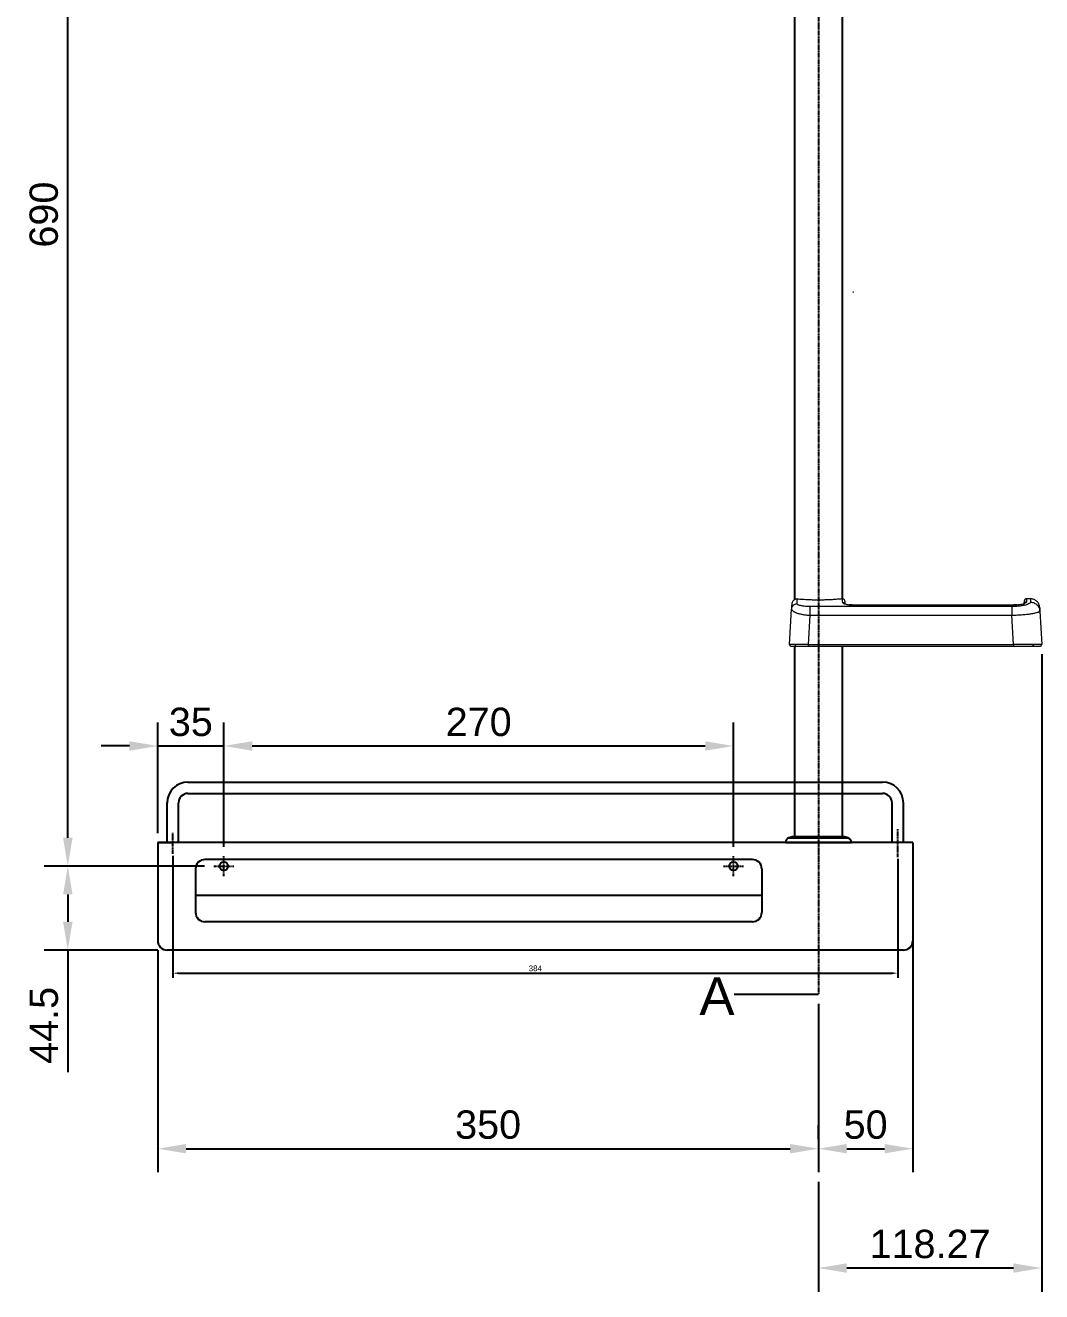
# Model space of a CAD drawing. Header units: inches. Extents: x 2 to 932, y -3 to 1338.
# Drawn here: x 2 to 541, y -3 to 667 of the extents above; entities that cross this region are included whole.
import ezdxf

# ---------------------------------------------------------------- set-up
doc = ezdxf.new("R2010")
doc.units = ezdxf.units.IN
doc.header["$MEASUREMENT"] = 0
doc.linetypes.add('CENTER', pattern=[0.6, 0.375, -0.075, 0.075, -0.075])
doc.layers.add('Center line', color=10, linetype='CENTER')
doc.layers.add('line 2', color=140, linetype='Continuous')
doc.styles.add('GHS', font='romans', dxfattribs={"bigfont": 'ghs'})
doc.styles.get("Standard").update_dxf_attribs({"font": 'arial_0.ttf'})
doc.dimstyles.new('a', dxfattribs={"dimtxt": 3, "dimasz": 3, "dimexe": 2.5, "dimexo": 1, "dimgap": 1, "dimtad": 1, "dimdsep": 46, "dimtxsty": 'Standard', "dimcen": 0, "dimclrd": 2, "dimclre": 2, "dimclrt": 2, "dimadec": 0, "dimazin": 2, "dimtfac": 1, "dimtmove": 0, "dimatfit": 3, "dimfxl": 0, "dimtolj": 1, "dimtzin": 0, "dimarcsym": 0})
doc.dimstyles.new('STANDARD$7', dxfattribs={"dimtxt": 3.5, "dimasz": 3, "dimexe": 1, "dimexo": 1, "dimgap": 1.5, "dimtad": 1, "dimzin": 0, "dimdsep": 46, "dimtxsty": 'GHS', "dimcen": 1, "dimclrd": 2, "dimclre": 2, "dimclrt": 2, "dimadec": 0, "dimazin": 0, "dimtfac": 1, "dimtofl": 0, "dimtmove": 1, "dimatfit": 3, "dimfxl": 0, "dimtolj": 2, "dimtzin": 0, "dimarcsym": 0})

# ---------------------------------------------------------------- blocks, each defined once
blk = doc.blocks.new('123125')
for p, q in [((2753.2, -2084.33), (2353.2, -2084.33)), ((2353.2, -2084.33), (2353.2, -2136.33)), ((2753.2, -2084.33), (2753.2, -2136.33)), ((2373.2, -2098.33), (2373.2, -2121.33)), ((2668.2, -2093.33), (2378.2, -2093.33)), ((2673.2, -2098.33), (2673.2, -2121.33)), ((2673.2, -2112.33), (2373.2, -2112.33)), ((2668.2, -2126.33), (2378.2, -2126.33)), ((2748.2, -2141.33), (2358.2, -2141.33))]:
    blk.add_line(p, q)
for centre in [(2388.2, -2096.83), (2658.2, -2096.83)]:
    blk.add_circle(centre, 2.25)
for centre, start, end in [((2378.2, -2098.33), 90, 180), ((2668.2, -2098.33), 0, 90), ((2378.2, -2121.33), 180, 270), ((2668.2, -2121.33), 270, 0), ((2358.2, -2136.33), 180, 270), ((2748.2, -2136.33), 270, 0)]:
    blk.add_arc(centre, 5, start, end)
at = {"layer": 'Center line'}
for p, q in [((2703.2, -2076.3), (2703.2, -2091.91)), ((2388.2, -2102.08), (2388.2, -2091.58)), ((2658.2, -2102.08), (2658.2, -2091.58)), ((2382.95, -2096.83), (2393.45, -2096.83)), ((2652.95, -2096.83), (2663.45, -2096.83))]:
    blk.add_line(p, q, dxfattribs=at)
blk = doc.blocks.new('*D51')
at = {"layer": 'Defpoints', "color": 0}
for p in [(377.54, 285.63), (107.54, 227.25), (377.54, 227.25)]:
    blk.add_point(p, dxfattribs=at)
at = {"layer": 'line 2', "color": 2, "lineweight": -2}
for p, q in [((107.54, 232.25), (107.54, 298.13)), ((377.54, 232.25), (377.54, 298.13)), ((122.54, 285.63), (362.54, 285.63))]:
    blk.add_line(p, q, dxfattribs=at)
at = {"layer": 'line 2', "color": 2}
for points in [[(122.54, 288.13), (122.54, 283.13), (107.54, 285.63)], [(362.54, 288.13), (362.54, 283.13), (377.54, 285.63)]]:
    blk.add_solid(points, dxfattribs=at)
at = {"layer": 'line 2', "color": 2, "insert": (242.54, 298.28), "char_height": 15, "attachment_point": 5}
blk.add_mtext('\\A1;270', dxfattribs=at)
blk = doc.blocks.new('*D52')
at = {"layer": 'Defpoints', "color": 0}
for p in [(24.86, 912), (422.54, 912), (102.29, 222)]:
    blk.add_point(p, dxfattribs=at)
at = {"layer": 'line 2', "color": 2, "lineweight": -2}
for p, q in [((417.54, 912), (12.36, 912)), ((24.86, 237), (24.86, 897)), ((97.29, 222), (12.36, 222))]:
    blk.add_line(p, q, dxfattribs=at)
at = {"layer": 'line 2', "color": 2}
for points in [[(22.36, 897), (27.36, 897), (24.86, 912)], [(22.36, 237), (27.36, 237), (24.86, 222)]]:
    blk.add_solid(points, dxfattribs=at)
at = {"layer": 'line 2', "color": 2, "insert": (12.2, 567), "char_height": 15, "attachment_point": 5, "rotation": 90}
blk.add_mtext('\\A1;690', dxfattribs=at)
blk = doc.blocks.new('*D53')
at = {"layer": 'Defpoints', "color": 0}
for p in [(72.54, 182.5), (422.54, 154.07), (422.54, 72.37)]:
    blk.add_point(p, dxfattribs=at)
at = {"layer": 'line 2', "color": 2, "lineweight": -2}
for p, q in [((72.54, 177.5), (72.54, 59.87)), ((422.54, 149.07), (422.54, 59.87)), ((87.54, 72.37), (407.54, 72.37))]:
    blk.add_line(p, q, dxfattribs=at)
at = {"layer": 'line 2', "color": 2}
for points in [[(87.54, 74.87), (87.54, 69.87), (72.54, 72.37)], [(407.54, 74.87), (407.54, 69.87), (422.54, 72.37)]]:
    blk.add_solid(points, dxfattribs=at)
at = {"layer": 'line 2', "color": 2, "insert": (247.54, 85.03), "char_height": 15, "attachment_point": 5}
blk.add_mtext('\\A1;350', dxfattribs=at)
blk = doc.blocks.new('*D54')
at = {"layer": 'Defpoints', "color": 0}
for p in [(472.54, 190.76), (422.54, 72.37), (472.54, 72.37)]:
    blk.add_point(p, dxfattribs=at)
at = {"layer": 'line 2', "color": 2, "lineweight": -2}
for p, q in [((472.54, 185.76), (472.54, 59.87)), ((422.54, 77.37), (422.54, 84.87)), ((437.54, 72.37), (457.54, 72.37))]:
    blk.add_line(p, q, dxfattribs=at)
at = {"layer": 'line 2', "color": 2}
for points in [[(437.54, 74.87), (437.54, 69.87), (422.54, 72.37)], [(457.54, 74.87), (457.54, 69.87), (472.54, 72.37)]]:
    blk.add_solid(points, dxfattribs=at)
at = {"layer": 'line 2', "color": 2, "insert": (447.54, 85.03), "char_height": 15, "attachment_point": 5}
blk.add_mtext('\\A1;50', dxfattribs=at)
blk = doc.blocks.new('*D55')
at = {"layer": 'Defpoints', "color": 0}
for p in [(107.54, 285.63), (72.54, 234.5), (107.54, 232.25)]:
    blk.add_point(p, dxfattribs=at)
at = {"layer": 'line 2', "color": 2, "lineweight": -2}
for p, q in [((72.54, 239.5), (72.54, 298.13)), ((107.54, 237.25), (107.54, 298.13)), ((57.54, 285.63), (42.54, 285.63)), ((72.54, 285.63), (107.54, 285.63)), ((122.54, 285.63), (137.54, 285.63))]:
    blk.add_line(p, q, dxfattribs=at)
at = {"layer": 'line 2', "color": 2}
for points in [[(57.54, 288.13), (57.54, 283.13), (72.54, 285.63)], [(122.54, 288.13), (122.54, 283.13), (107.54, 285.63)]]:
    blk.add_solid(points, dxfattribs=at)
at = {"layer": 'line 2', "color": 2, "insert": (90.04, 298.29), "char_height": 15, "attachment_point": 5}
blk.add_mtext('\\A1;35', dxfattribs=at)
blk = doc.blocks.new('*D56')
at = {"layer": 'Defpoints', "color": 0}
for p in [(102.29, 222), (24.86, 177.5), (77.54, 177.5)]:
    blk.add_point(p, dxfattribs=at)
at = {"layer": 'line 2', "color": 2, "lineweight": -2}
for p, q in [((97.29, 222), (12.36, 222)), ((24.86, 207), (24.86, 192.5)), ((72.54, 177.5), (12.36, 177.5)), ((24.86, 177.5), (24.86, 112.82))]:
    blk.add_line(p, q, dxfattribs=at)
at = {"layer": 'line 2', "color": 2}
for points in [[(22.36, 207), (27.36, 207), (24.86, 222)], [(22.36, 192.5), (27.36, 192.5), (24.86, 177.5)]]:
    blk.add_solid(points, dxfattribs=at)
at = {"layer": 'line 2', "color": 2, "insert": (12.23, 137.66), "char_height": 15, "attachment_point": 5, "rotation": 90}
blk.add_mtext('\\A1;44.5', dxfattribs=at)
blk = doc.blocks.new('*D57')
at = {"layer": 'Defpoints', "color": 0}
for p in [(540.81, 339.29), (422.54, 59.87), (422.54, 9.16)]:
    blk.add_point(p, dxfattribs=at)
at = {"layer": 'line 2', "color": 2, "lineweight": -2}
for p, q in [((540.81, 334.29), (540.81, -3.34)), ((422.54, 54.87), (422.54, -3.34)), ((525.81, 9.16), (437.54, 9.16))]:
    blk.add_line(p, q, dxfattribs=at)
at = {"layer": 'line 2', "color": 2}
for points in [[(437.54, 11.66), (437.54, 6.66), (422.54, 9.16)], [(525.81, 11.66), (525.81, 6.66), (540.81, 9.16)]]:
    blk.add_solid(points, dxfattribs=at)
at = {"layer": 'line 2', "color": 2, "insert": (481.67, 21.82), "char_height": 15, "attachment_point": 5}
blk.add_mtext('\\A1;118.27', dxfattribs=at)
blk = doc.blocks.new('*D59')
at = {"layer": 'Defpoints', "color": 0}
for p in [(80.54, 228.46), (464.54, 226.83), (464.54, 165.32)]:
    blk.add_point(p, dxfattribs=at)
at = {"layer": 'line 2', "color": 2, "lineweight": -2}
for p, q in [((80.54, 227.46), (80.54, 162.82)), ((464.54, 225.83), (464.54, 162.82)), ((83.54, 165.32), (461.54, 165.32))]:
    blk.add_line(p, q, dxfattribs=at)
at = {"layer": 'line 2', "color": 2}
for points in [[(83.54, 165.82), (83.54, 164.82), (80.54, 165.32)], [(461.54, 165.82), (461.54, 164.82), (464.54, 165.32)]]:
    blk.add_solid(points, dxfattribs=at)
at = {"layer": 'line 2', "color": 2, "insert": (272.54, 167.85), "char_height": 3, "attachment_point": 5}
blk.add_mtext('\\A1;384', dxfattribs=at)

msp = doc.modelspace()

# ---------------------------------------------------------------- linework, layer by layer
at = {"color": 1, "linetype": 'CENTER'}
for p, q in [((422.536, 972.832), (422.536, 154.069)), ((464.536, 226.829), (464.536, 241.573)), ((80.536, 228.459), (80.536, 239.679))]:
    msp.add_line(p, q, dxfattribs=at)
for p, q in [((409.836, 702.983), (409.836, 363.077)), ((435.236, 363.512), (435.236, 702.749)), ((409.836, 338.555), (409.836, 237.485)), ((435.236, 237.485), (435.236, 338.555)), ((406.934, 237.053), (422.536, 237.053)), ((435.814, 237.484), (409.258, 237.484)), ((435.786, 237.485), (409.286, 237.485)), ((422.536, 237.053), (438.138, 237.053)), ((405.036, 234.499), (422.536, 234.499)), ((422.536, 234.499), (440.036, 234.499))]:
    msp.add_line(p, q)
at = {"color": 7, "linetype": 'Continuous', "lineweight": 15}
for p, q in [((440.74, 525.853), (441.036, 525.941)), ((440.74, 525.852), (441.036, 525.923)), ((441.036, 525.854), (440.747, 525.854)), ((441.036, 525.941), (441.036, 525.923)), ((441.036, 525.923), (441.036, 525.852)), ((534.889, 363.555), (532.959, 363.555)), ((407.264, 339.291), (408.248, 358.059)), ((408.489, 361.332), (408.479, 361.148)), ((525.011, 359.461), (418.068, 359.461)), ((524.293, 360.261), (441.78, 360.261)), ((441.782, 360.221), (441.782, 360.261)), ((441.782, 360.221), (524.291, 360.221)), ((524.291, 360.261), (524.291, 360.221)), ((539.713, 358.066), (539.875, 357.077)), ((539.875, 357.077), (540.807, 339.291)), ((417.251, 339.291), (418.068, 354.886)), ((418.068, 354.886), (525.011, 354.886)), ((525.828, 339.291), (525.011, 354.886)), ((407.361, 339.295), (407.264, 339.291)), ((417.251, 339.291), (525.828, 339.291)), ((417.251, 338.555), (525.828, 338.555)), ((540.807, 339.291), (540.673, 339.294)), ((540.756, 338.99), (540.735, 339.295))]:
    msp.add_line(p, q, dxfattribs=at)
for centre, radius, start, end in [((407.768, 234.451), 2.732, 107.773363, 178.998307), ((409.786, 228.155), 9.344, 93.241036, 107.773363), ((409.286, 236.985), 0.5, 90, 93.241036), ((435.786, 236.985), 0.5, 86.758964, 90), ((435.286, 228.155), 9.344, 72.226637, 86.758964), ((437.304, 234.451), 2.732, 1.001693, 72.226637)]:
    msp.add_arc(centre, radius, start, end)
for points, knots in [([(409.525, 362.893), (409.339, 362.722), (408.932, 362.349), (408.513, 361.584), (408.428, 360.99), (408.386, 360.693)], [0, 0, 0, 0, 0.2971755, 0.648549, 1, 1, 1, 1]), ([(411.419, 363.372), (411.314, 363.379), (410.812, 363.411), (410.05, 363.223), (409.702, 363.005), (409.525, 362.893)], [0, 0, 0, 0, 0.1147305, 0.5486059, 1, 1, 1, 1]), ([(411.244, 360.837), (411.261, 361.086), (411.294, 361.584), (411.31, 362.194), (411.331, 362.721), (411.359, 363.126), (411.401, 363.294), (411.421, 363.372)], [0, 0, 0, 0, 0.1941426, 0.3882851, 0.5846026, 0.8081058, 1, 1, 1, 1]), ([(435.115, 363.512), (434.895, 363.489), (434.456, 363.445), (433.368, 363.345), (431.994, 363.232), (430.35, 363.116), (428.479, 363.012), (426.441, 362.929), (424.29, 362.88), (422.095, 362.868), (419.918, 362.896), (417.814, 362.958), (415.853, 363.05), (413.507, 363.194), (412.247, 363.301), (411.421, 363.372)], [0, 0, 0, 0, 0.07213314, 0.14426744, 0.21633873, 0.28840938, 0.36059538, 0.43277898, 0.50475271, 0.57672528, 0.64836607, 0.72000847, 0.7917198, 0.86343327, 1, 1, 1, 1]), ([(435.482, 363.492), (435.464, 363.498), (435.417, 363.514), (435.23, 363.512), (435.115, 363.512)], [0, 0, 0, 0, 0.38071161, 1, 1, 1, 1]), ([(435.115, 363.512), (435.122, 363.368), (435.137, 363.081), (435.189, 362.078), (435.215, 361.576)], [0, 0, 0, 0, 0.4994302, 1, 1, 1, 1]), ([(436.61, 362.133), (436.599, 362.242), (436.576, 362.445), (436.434, 362.799), (436.168, 363.166), (435.848, 363.376), (435.665, 363.449), (435.482, 363.492)], [0, 0, 0, 0, 0.1882729, 0.35354032, 0.65695043, 0.96036126, 1, 1, 1, 1]), ([(436.687, 360.669), (436.668, 361.037), (436.62, 361.958), (436.614, 362.068), (436.61, 362.133)], [0, 0, 0, 0, 0.39952059, 1, 1, 1, 1]), ([(531.461, 362.133), (531.458, 362.066), (531.451, 361.931), (531.401, 360.99), (531.377, 360.519)], [0, 0, 0, 0, 0.4999955, 1, 1, 1, 1]), ([(532.959, 363.555), (532.851, 363.549), (532.646, 363.537), (532.285, 363.413), (531.904, 363.167), (531.638, 362.799), (531.495, 362.445), (531.473, 362.242), (531.461, 362.133)], [0, 0, 0, 0, 0.1433244, 0.2691057, 0.5000008, 0.7308946, 0.8566806, 1, 1, 1, 1]), ([(534.791, 363.555), (534.795, 363.479), (534.803, 363.327), (534.856, 362.271), (534.882, 361.743)], [0, 0, 0, 0, 0.49938851, 1, 1, 1, 1]), ([(539.784, 358.817), (539.743, 359.176), (539.665, 359.853), (539.199, 361.037), (538.306, 362.259), (537.039, 363.087), (535.832, 363.49), (535.152, 363.532), (534.791, 363.555)], [0, 0, 0, 0, 0.1429297, 0.2690243, 0.5000007, 0.7309754, 0.8570708, 1, 1, 1, 1]), ([(411.244, 360.837), (411.027, 360.824), (410.618, 360.8), (409.894, 360.565), (409.133, 360.08), (408.598, 359.363), (408.319, 358.668), (408.273, 358.271), (408.248, 358.059)], [0, 0, 0, 0, 0.1429593, 0.2690541, 0.5000013, 0.7309464, 0.8570419, 1, 1, 1, 1]), ([(408.386, 360.693), (408.377, 360.532), (408.361, 360.21), (408.285, 358.776), (408.248, 358.059)], [0, 0, 0, 0, 0.4999926, 1, 1, 1, 1]), ([(408.248, 358.059), (408.28, 357.949), (408.343, 357.727), (408.78, 357.301), (409.195, 356.997), (409.484, 356.81), (409.805, 356.621), (410.182, 356.43), (410.578, 356.251), (411.076, 356.05), (411.702, 355.834), (412.734, 355.54), (414.172, 355.236), (416.067, 354.978), (417.405, 354.917), (418.068, 354.886)], [0, 0, 0, 0, 0.1249229, 0.2498879, 0.2952147, 0.331179, 0.3750091, 0.4199193, 0.4616255, 0.5001342, 0.5650422, 0.6283343, 0.7501694, 0.8763755, 1, 1, 1, 1]), ([(418.068, 359.461), (417.23, 359.479), (415.554, 359.516), (413.322, 359.838), (411.969, 360.224), (411.336, 360.573), (411.275, 360.749), (411.244, 360.837)], [0, 0, 0, 0, 0.2500254, 0.4998465, 0.7493842, 0.8747491, 1, 1, 1, 1]), ([(418.068, 354.886), (418.068, 355.409), (418.068, 356.455), (418.068, 357.828), (418.068, 358.92), (418.068, 359.28), (418.068, 359.461)], [0, 0, 0, 0, 0.2499995, 0.4999997, 0.7499999, 1, 1, 1, 1]), ([(435.215, 361.576), (435.319, 361.418), (435.529, 361.101), (437.029, 360.639), (438.833, 360.361), (440.486, 360.239), (441.35, 360.227), (441.782, 360.221)], [0, 0, 0, 0, 0.2497513, 0.4994926, 0.749153, 0.87458, 1, 1, 1, 1]), ([(441.782, 360.251), (441.302, 360.258), (440.373, 360.271), (439.342, 360.345), (438.881, 360.4), (438.764, 360.414)], [0, 0, 0, 0, 0.4437756, 0.8584957, 1, 1, 1, 1]), ([(524.291, 360.221), (524.855, 360.229), (525.984, 360.244), (528.144, 360.404), (530.502, 360.763), (532.466, 361.349), (532.738, 361.73), (532.875, 361.921)], [0, 0, 0, 0, 0.1254214, 0.250851, 0.5005194, 0.7502603, 1, 1, 1, 1]), ([(527.703, 360.393), (527.342, 360.36), (526.307, 360.266), (525.086, 360.256), (524.291, 360.249)], [0, 0, 0, 0, 0.3489214, 1, 1, 1, 1]), ([(534.882, 361.743), (534.853, 361.625), (534.796, 361.389), (534.256, 361.005), (533.398, 360.62), (532.204, 360.252), (530.714, 359.925), (528.971, 359.667), (527.04, 359.494), (525.687, 359.472), (525.011, 359.461)], [0, 0, 0, 0, 0.1250343, 0.2500659, 0.3750897, 0.5001023, 0.6250987, 0.7500779, 0.8750436, 1, 1, 1, 1]), ([(525.011, 359.461), (525.011, 359.28), (525.011, 358.92), (525.011, 357.828), (525.011, 356.455), (525.011, 355.409), (525.011, 354.886)], [0, 0, 0, 0, 0.2500001, 0.5000003, 0.7500005, 1, 1, 1, 1]), ([(532.875, 361.921), (532.758, 361.914), (532.546, 361.9), (532.186, 361.775), (531.822, 361.537), (531.561, 361.19), (531.416, 360.842), (531.391, 360.633), (531.377, 360.519)], [0, 0, 0, 0, 0.153492, 0.2790669, 0.500007, 0.7209436, 0.8465659, 1, 1, 1, 1]), ([(539.596, 356.77), (539.633, 356.79), (539.762, 356.859), (539.855, 356.962), (539.869, 357.041), (539.875, 357.077)], [0, 0, 0, 0, 0.1806304, 0.6381275, 1, 1, 1, 1]), ([(539.61, 356.77), (539.67, 356.992), (539.791, 357.436), (539.743, 357.857), (539.72, 358.067)], [0, 0, 0, 0, 0.4999898, 1, 1, 1, 1]), ([(539.784, 358.817), (539.788, 358.744), (539.796, 358.598), (539.849, 357.584), (539.875, 357.077)], [0, 0, 0, 0, 0.499995, 1, 1, 1, 1]), ([(407.264, 339.291), (407.266, 339.232), (407.268, 339.115), (407.325, 338.955), (407.399, 338.829), (407.463, 338.768), (407.489, 338.744)], [0, 0, 0, 0, 0.292603, 0.5679142, 0.8259149, 1, 1, 1, 1]), ([(407.313, 339.295), (407.307, 339.187), (407.297, 338.976), (407.404, 338.84), (407.456, 338.773)], [0, 0, 0, 0, 0.5131357, 1, 1, 1, 1]), ([(407.456, 338.773), (407.456, 338.773), (407.491, 338.742), (407.559, 338.675), (407.685, 338.608), (407.821, 338.563), (407.916, 338.558), (407.963, 338.555)], [0, 0, 0, 0, 0.0000395, 0.2500286, 0.5000199, 0.7500087, 1, 1, 1, 1]), ([(407.963, 338.555), (407.998, 338.555), (408.066, 338.555), (408.622, 338.555), (409.465, 338.555), (410.276, 338.555), (410.682, 338.555)], [0, 0, 0, 0, 0.2501524, 0.5001814, 0.7501161, 1, 1, 1, 1]), ([(417.251, 339.291), (416.582, 339.294), (415.274, 339.298), (413.39, 339.303), (411.65, 339.306), (410.673, 339.306), (410.188, 339.307)], [0, 0, 0, 0, 0.2555759, 0.5001565, 0.7517216, 1, 1, 1, 1]), ([(410.188, 339.307), (410.188, 339.251), (410.188, 339.146), (410.225, 338.961), (410.31, 338.767), (410.441, 338.633), (410.569, 338.566), (410.643, 338.559), (410.682, 338.555)], [0, 0, 0, 0, 0.1455356, 0.27152672, 0.5000011, 0.72847053, 0.8544543, 1, 1, 1, 1]), ([(410.682, 338.555), (411.136, 338.555), (412.044, 338.555), (413.675, 338.555), (415.425, 338.555), (416.642, 338.555), (417.251, 338.555)], [0, 0, 0, 0, 0.24988378, 0.49981845, 0.74984763, 1, 1, 1, 1]), ([(417.251, 338.555), (417.251, 338.558), (417.251, 338.563), (417.251, 338.608), (417.251, 338.677), (417.251, 338.77), (417.251, 338.883), (417.251, 339.011), (417.251, 339.149), (417.251, 339.244), (417.251, 339.291)], [0, 0, 0, 0, 0.1250009, 0.2500012, 0.3749999, 0.5, 0.6250016, 0.7499979, 0.8749925, 1, 1, 1, 1]), ([(536.422, 339.307), (535.694, 339.306), (534.23, 339.306), (531.62, 339.303), (528.794, 339.298), (526.831, 339.294), (525.828, 339.291)], [0, 0, 0, 0, 0.2482757, 0.4998356, 0.7444202, 1, 1, 1, 1]), ([(525.828, 339.291), (525.828, 339.244), (525.828, 339.149), (525.828, 339.011), (525.828, 338.883), (525.828, 338.77), (525.828, 338.677), (525.828, 338.608), (525.828, 338.563), (525.828, 338.558), (525.828, 338.555)], [0, 0, 0, 0, 0.1250075, 0.2500021, 0.3749984, 0.5, 0.6250001, 0.7499988, 0.8749991, 1, 1, 1, 1]), ([(525.828, 338.555), (526.764, 338.555), (528.635, 338.555), (531.326, 338.555), (533.833, 338.555), (535.23, 338.555), (535.928, 338.555)], [0, 0, 0, 0, 0.2501525, 0.5001811, 0.7501163, 1, 1, 1, 1]), ([(536.422, 339.307), (536.422, 339.251), (536.422, 339.146), (536.385, 338.961), (536.3, 338.767), (536.169, 338.633), (536.041, 338.566), (535.968, 338.559), (535.928, 338.555)], [0, 0, 0, 0, 0.1455359, 0.2715261, 0.5000008, 0.7284712, 0.8544566, 1, 1, 1, 1]), ([(535.928, 338.555), (536.552, 338.555), (537.799, 338.555), (539.096, 338.555), (539.95, 338.555), (540.056, 338.555), (540.108, 338.555)], [0, 0, 0, 0, 0.2498838, 0.4998184, 0.7498476, 1, 1, 1, 1]), ([(540.108, 338.555), (540.156, 338.558), (540.25, 338.563), (540.387, 338.608), (540.512, 338.676), (540.619, 338.77), (540.704, 338.876), (540.739, 338.955), (540.755, 338.991)], [0, 0, 0, 0, 0.1715316, 0.3430583, 0.5145908, 0.6861214, 0.8576568, 1, 1, 1, 1])]:
    msp.add_open_spline(points, degree=3, knots=knots, dxfattribs=at)
at = {"color": 8, "linetype": 'Continuous', "lineweight": 15}
for points, knots in [([(532.875, 361.921), (532.899, 362.397), (532.949, 363.35), (532.956, 363.486), (532.959, 363.555)], [0, 0, 0, 0, 0.5000043, 1, 1, 1, 1]), ([(436.61, 360.625), (436.594, 360.67), (436.52, 360.876), (436.266, 361.193), (435.89, 361.439), (435.527, 361.557), (435.323, 361.569), (435.215, 361.576)], [0, 0, 0, 0, 0.0794075, 0.3702794, 0.661153, 0.8199575, 1, 1, 1, 1]), ([(525.011, 354.886), (525.988, 354.912), (527.96, 354.965), (530.796, 355.156), (533.402, 355.416), (535.666, 355.732), (537.51, 356.078), (538.564, 356.352), (539.134, 356.549), (539.42, 356.663), (539.542, 356.737), (539.596, 356.77)], [0, 0, 0, 0, 0.1415235, 0.2853731, 0.4280667, 0.5707639, 0.7134619, 0.8561323, 0.9016443, 0.9568173, 1, 1, 1, 1]), ([(534.882, 361.743), (535.244, 361.721), (535.924, 361.68), (537.13, 361.284), (538.406, 360.471), (539.27, 359.26), (539.658, 358.418), (539.71, 358.087), (539.713, 358.066)], [0, 0, 0, 0, 0.1651018, 0.3107654, 0.5775966, 0.8444281, 0.9900933, 1, 1, 1, 1]), ([(410.188, 339.307), (409.754, 339.306), (408.88, 339.306), (407.988, 339.303), (407.454, 339.299), (407.385, 339.296), (407.361, 339.295)], [0, 0, 0, 0, 0.2830866, 0.5699146, 0.8487857, 1, 1, 1, 1]), ([(540.673, 339.294), (540.635, 339.296), (540.531, 339.299), (539.723, 339.303), (538.383, 339.306), (537.073, 339.306), (536.422, 339.307)], [0, 0, 0, 0, 0.1598309, 0.4358729, 0.7197919, 1, 1, 1, 1])]:
    msp.add_open_spline(points, degree=3, knots=knots, dxfattribs=at)
at = {"layer": 'line 2'}
for p, q in [((88.536, 266.499), (456.536, 266.499)), ((77.536, 234.499), (77.536, 255.499)), ((83.536, 234.499), (83.536, 255.499)), ((88.536, 260.499), (456.536, 260.499)), ((461.536, 234.499), (461.536, 255.499)), ((467.536, 234.499), (467.536, 255.499)), ((72.536, 234.499), (80.536, 234.499)), ((472.536, 234.499), (464.536, 234.499))]:
    msp.add_line(p, q, dxfattribs=at)
for centre, radius, start, end in [((88.536, 255.499), 11, 90, 180), ((456.536, 255.499), 11, 0, 90), ((88.536, 255.499), 5, 90, 180), ((456.536, 255.499), 5, 0, 90)]:
    msp.add_arc(centre, radius, start, end, dxfattribs=at)

# ---------------------------------------------------------------- block references
msp.add_blockref('123125', (-2280.659, 2318.834), dxfattribs=at)

# ---------------------------------------------------------------- texts
at = {"insert": (368.782, 153.197), "char_height": 20, "width": 37.0415, "attachment_point": 5}
msp.add_mtext('{\\C1;A}', dxfattribs=at)

# ---------------------------------------------------------------- dimensions: what is measured, and where the dimension line sits
at = {"layer": 'line 2'}
for base, p2, picture, middle in [((24.86, 911.999), (422.536, 911.999), '*D52', (12.201, 566.999)), ((24.86, 177.499), (77.536, 177.499), '*D56', (12.232, 137.659))]:
    dim = msp.add_linear_dim(base=base, p1=(102.286, 221.999), p2=p2, angle=90, dimstyle='a', override={"dimscale": 5}, dxfattribs=at)
    dim.commit()
    dim.dimension.update_dxf_attribs({"geometry": picture, "text_midpoint": middle})
for base, p1, p2, picture, middle in [((422.536, 9.158), (540.807, 339.291), (422.536, 59.871), '*D57', (481.672, 21.816)), ((107.536, 285.625), (72.536, 234.499), (107.536, 232.249), '*D55', (90.036, 298.289)), ((377.536, 285.625), (107.536, 227.249), (377.536, 227.249), '*D51', (242.536, 298.284)), ((472.536, 72.371), (422.536, 72.371), (472.536, 190.765), '*D54', (447.536, 85.029)), ((422.536, 72.371), (72.536, 182.499), (422.536, 154.069), '*D53', (247.536, 85.034))]:
    dim = msp.add_linear_dim(base=base, p1=p1, p2=p2, dimstyle='a', override={"dimscale": 5}, dxfattribs=at)
    dim.commit()
    dim.dimension.update_dxf_attribs({"geometry": picture, "text_midpoint": middle})
dim = msp.add_linear_dim(base=(464.536, 165.32), p1=(80.536, 228.459), p2=(464.536, 226.829), dimstyle='a', dxfattribs=at)
dim.commit()
dim.dimension.update_dxf_attribs({"geometry": '*D59', "text_midpoint": (272.536, 167.853)})

# ---------------------------------------------------------------- leaders
msp.add_leader([(422.536, 154.069), (377.957, 154.069)], dimstyle='STANDARD$7', override={"dimtxt": 2.3, "dimasz": 2.5, "dimexo": 0.3, "dimgap": 1, "dimtad": 0, "dimcen": 0, "dimtp": 0.1, "dimtfac": 0.5})

doc.saveas('drawing.dxf')
